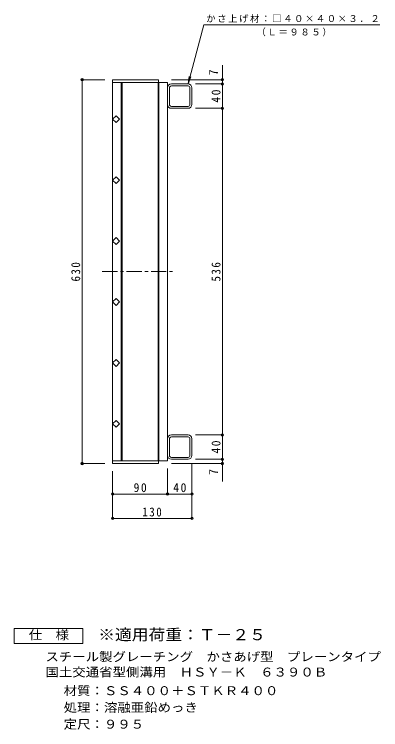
# Model space of a CAD drawing. Units: millimetres, scale not verified. Extents: x -812 to 851, y -688 to 665.
# Drawn here: x 251 to 851, y -552 to 622 of the extents above; entities that cross this region are included whole.
import ezdxf
from ezdxf.enums import TextEntityAlignment as Align

# ---------------------------------------------------------------- set-up
doc = ezdxf.new("R2010")
doc.units = ezdxf.units.MM
doc.header["$LTSCALE"] = 5
doc.header["$PDMODE"] = 32
doc.header["$PDSIZE"] = 4
doc.linetypes.add('CHAIN1', pattern=[8, 5, -1, 1, -1])
for name, color, linetype, lineweight in [('B-1', 2, 'Continuous', 9), ('B-2', 3, 'Continuous', 9), ('B-4', 7, 'Continuous', 9), ('B-5', 7, 'Continuous', 9), ('F-4_F-4ﾚｲﾔ', 2, 'Continuous', 9)]:
    doc.layers.add(name, color=color, linetype=linetype, lineweight=lineweight)
doc.layers.add('F-5_F-5ﾚｲﾔ', color=2, linetype='Continuous')
doc.styles.add('ＭＳ ゴシック', font='')
doc.styles.get('ＭＳ ゴシック').set_extended_font_data('MS Gothic')

msp = doc.modelspace()

# ---------------------------------------------------------------- linework, layer by layer
at = {"layer": 'B-1'}
for p, q in [((535.507, 507.889), (508.307, 507.889)), ((501.907, 501.488), (501.907, 474.289)), ((505.107, 474.289), (505.107, 501.488)), ((535.506, 504.688), (508.307, 504.688)), ((538.707, 474.289), (538.707, 501.488)), ((541.907, 474.289), (541.907, 501.488)), ((508.307, 471.089), (535.506, 471.089)), ((535.507, 467.889), (508.307, 467.889)), ((535.507, -68.111), (508.307, -68.111)), ((501.907, -74.511), (501.907, -101.711)), ((505.107, -74.511), (505.107, -101.711)), ((508.307, -71.311), (535.506, -71.311)), ((538.707, -74.511), (538.707, -101.711)), ((541.907, -74.511), (541.907, -101.711)), ((535.506, -104.911), (508.307, -104.911)), ((535.507, -108.111), (508.307, -108.111))]:
    msp.add_line(p, q, dxfattribs=at)
for centre, radius, start, end in [((508.307, 501.488), 6.4, 90, 180), ((535.507, 501.488), 6.4, 0, 90), ((508.307, 501.488), 3.2, 90, 180), ((535.506, 501.488), 3.2, 0, 90), ((508.307, 474.289), 6.4, 180, 270), ((508.307, 474.289), 3.2, 180, 270), ((535.506, 474.289), 3.2, 270, 0), ((535.507, 474.289), 6.4, 270, 0), ((508.307, -74.511), 6.4, 90, 180), ((535.507, -74.511), 6.4, 0, 90), ((508.307, -74.511), 3.2, 90, 180), ((535.506, -74.511), 3.2, 0, 90), ((508.307, -101.711), 6.4, 180, 270), ((508.307, -101.711), 3.2, 180, 270), ((535.506, -101.711), 3.2, 270, 0), ((535.507, -101.711), 6.4, 270, 0)]:
    msp.add_arc(centre, radius, start, end, dxfattribs=at)
at = {"layer": 'B-2'}
for p, q in [((411.907, 514.888), (411.907, -115.111)), ((411.907, 510.389), (501.907, 510.389)), ((425.907, 510.389), (425.907, -110.611)), ((427.407, 510.389), (427.407, -110.611)), ((486.407, 510.389), (486.407, -110.611)), ((487.907, 510.389), (487.907, -110.611)), ((501.907, 510.389), (501.907, -110.611)), ((411.907, -110.611), (501.907, -110.611))]:
    msp.add_line(p, q, dxfattribs=at)
at = {"layer": 'B-2', "linetype": 'CHAIN1'}
msp.add_line((394.914, 199.889), (514.302, 199.889), dxfattribs=at)
at = {"layer": 'B-2'}
for points in [[(411.907, 514.888), (486.907, 514.888), (486.907, 510.389)], [(411.907, -115.111), (486.907, -115.111), (486.907, -110.611)]]:
    msp.add_lwpolyline(points, dxfattribs=at)
for points in [[(423.221, 450.042), (417.564, 444.385), (411.907, 450.042), (417.564, 455.699)], [(423.221, 350.043), (417.564, 344.386), (411.907, 350.043), (417.564, 355.7)], [(423.221, 250.044), (417.564, 244.387), (411.907, 250.044), (417.564, 255.7)], [(423.221, 150.044), (417.564, 144.387), (411.907, 150.044), (417.564, 155.701)], [(423.221, 50.045), (417.564, 44.388), (411.907, 50.045), (417.564, 55.702)], [(423.221, -49.955), (417.564, -55.611), (411.907, -49.955), (417.564, -44.298)]]:
    msp.add_lwpolyline(points, close=True, dxfattribs=at)
at = {"layer": 'B-4'}
for p, q in [((591.907, -144.491), (591.907, 538.955)), ((399.407, 514.888), (360.407, 514.888)), ((361.907, -115.111), (361.907, 514.888)), ((508.407, 514.888), (593.407, 514.888)), ((548.007, 507.889), (593.407, 507.889)), ((548.007, 467.889), (593.407, 467.889)), ((548.007, -68.111), (593.407, -68.111)), ((399.407, -115.111), (360.407, -115.111)), ((508.407, -115.111), (593.407, -115.111)), ((541.907, -114.211), (541.907, -206.611)), ((548.007, -108.111), (593.407, -108.111)), ((411.907, -127.611), (411.907, -206.611)), ((501.907, -123.111), (501.907, -166.611)), ((411.907, -165.111), (541.907, -165.111)), ((411.907, -205.111), (541.907, -205.111))]:
    msp.add_line(p, q, dxfattribs=at)
for p in [(361.907, 514.888), (591.907, 514.888), (591.907, 507.889), (591.907, 467.889), (591.907, -68.111), (361.907, -115.111), (591.907, -108.111), (591.907, -115.111), (411.907, -165.111), (501.907, -165.111), (541.907, -165.111), (411.907, -205.111), (541.907, -205.111)]:
    msp.add_point(p, dxfattribs=at)
at = {"layer": 'B-5'}
for q in [(537.138, 520.282), (540.29, 519.437)]:
    msp.add_line((535.507, 507.889), q, dxfattribs=at)
msp.add_lwpolyline([(535.507, 507.889), (561.498, 604.889), (849.878, 604.889)], dxfattribs=at)
at = {"layer": 'F-4_F-4ﾚｲﾔ'}
msp.add_lwpolyline([(250.757, -410.559), (250.757, -385.559), (363.257, -385.559), (363.257, -410.559)], close=True, dxfattribs=at)

# ---------------------------------------------------------------- texts
at = {"layer": 'B-4', "color": 2, "style": 'ＭＳ ゴシック'}
for p in [(588.907, 521.817), (588.907, -133.909)]:
    msp.add_text('7', height=14.66, rotation=90, dxfattribs=at).set_placement(p, align=Align.BOTTOM_LEFT)
at = {"layer": 'B-4', "color": 2, "char_height": 14.66, "attachment_point": 7, "rotation": 90, "style": 'ＭＳ ゴシック'}
for s, insert in [('\\T1.27;\\W0.95;40', (588.907, 477.264)), ('\\T1.27;\\W0.9;630', (358.907, 183.639)), ('\\T1.27;\\W0.9;536', (588.907, 183.639)), ('\\T1.27;\\W0.95;40', (588.907, -98.736))]:
    msp.add_mtext(s, dxfattribs=dict(at, insert=insert))
at = {"layer": 'B-4', "color": 2, "char_height": 14.66, "attachment_point": 7, "style": 'ＭＳ ゴシック'}
for s, insert in [('\\T1.27;\\W0.95;90', (446.282, -162.111)), ('\\T1.27;\\W0.95;40', (511.282, -162.111)), ('\\T1.27;\\W0.9;130', (460.657, -202.111))]:
    msp.add_mtext(s, dxfattribs=dict(at, insert=insert))
at = {"layer": 'B-5', "char_height": 11, "attachment_point": 7, "style": 'ＭＳ ゴシック'}
for s, insert in [('\\T1.17;かさ上げ材：□４０×４０×３．２', (565.228, 608.404)), ('\\T1.17;（Ｌ＝９８５）', (647.639, 586.021))]:
    msp.add_mtext(s, dxfattribs=dict(at, insert=insert))
at = {"layer": 'F-4_F-4ﾚｲﾔ', "style": 'ＭＳ ゴシック', "width": 1.1}
for s, p in [('仕\u3000様', (274.507, -408.059)), ('スチール製グレーチング\u3000かさあげ型\u3000プレーンタイプ', (301.801, -443.899)), ('国土交通省型側溝用\u3000ＨＳＹ－Ｋ\u3000６３９０Ｂ', (301.801, -469.044)), ('材質：ＳＳ４００＋ＳＴＫＲ４００', (331.658, -499.604)), ('処理：溶融亜鉛めっき', (331.658, -527.105)), ('定尺：９９５', (331.658, -554.606))]:
    msp.add_text(s, height=14.66, dxfattribs=at).set_placement(p, align=Align.BOTTOM_LEFT)
at = {"layer": 'F-5_F-5ﾚｲﾔ', "color": 3, "style": 'ＭＳ ゴシック', "width": 1.1}
msp.add_text('※適用荷重：Ｔ－２５', height=18.33, dxfattribs=at).set_placement((388.257, -410.559), align=Align.BOTTOM_LEFT)

doc.saveas('drawing.dxf')
